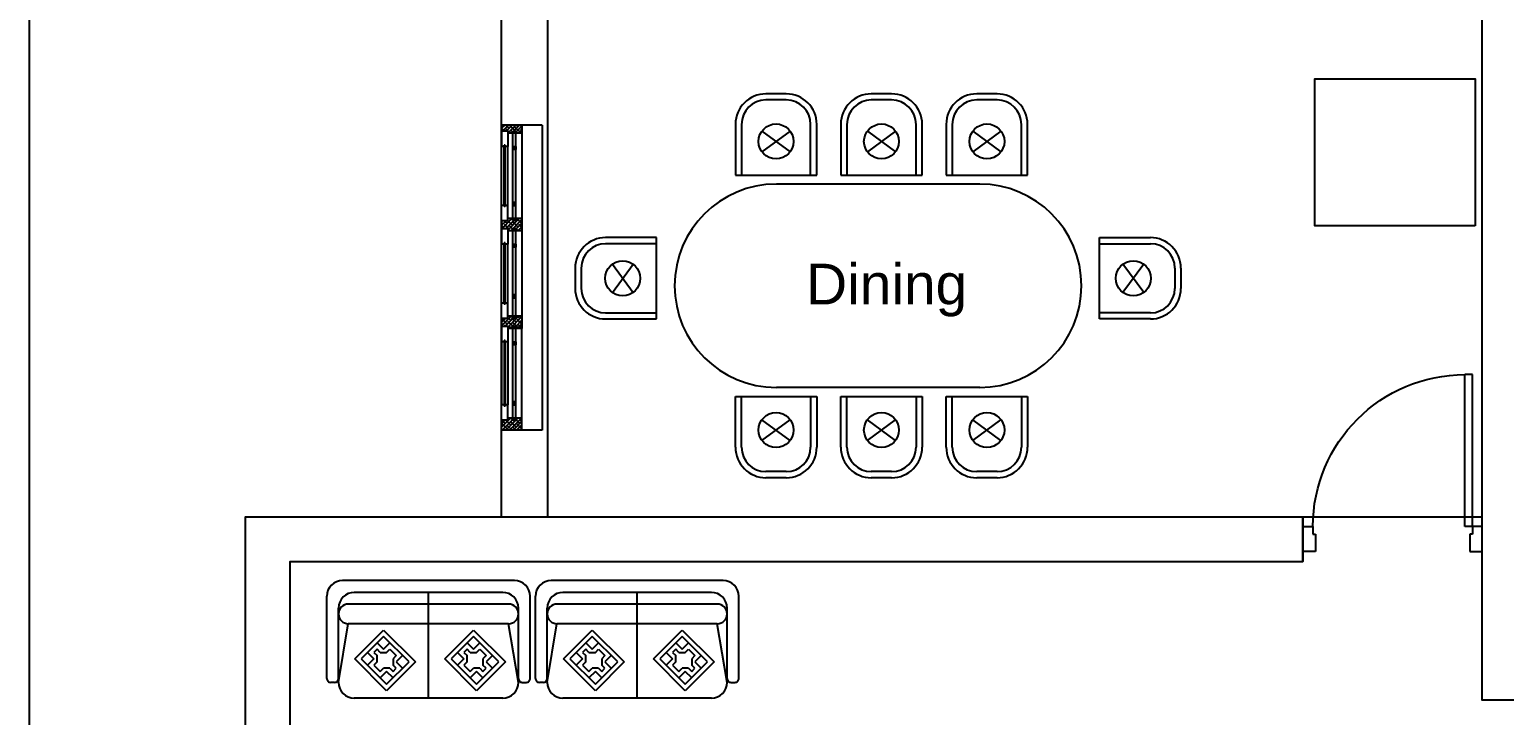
# Model space of a CAD drawing. Extents: x -4409 to 83729, y -39415 to 28842.
# Drawn here: x -4409 to 2844, y 12066 to 15437 of the extents above; entities that cross this region are included whole.
import ezdxf

# ---------------------------------------------------------------- set-up
doc = ezdxf.new("R2010")
doc.units = 0
doc.layers.get('0').update_dxf_attribs({"linetype": 'CONTINUOUS'})
for name, color, linetype in [('1_WALL', 7, 'CONTINUOUS'), ('4_JOINERY', 217, 'CONTINUOUS'), ('DOORS', 171, 'CONTINUOUS'), ('FURN', 9, 'CONTINUOUS'), ('FURNITURE', 5, 'CONTINUOUS'), ('GROVE', 187, 'CONTINUOUS'), ('HATCH', 8, 'CONTINUOUS'), ('WALLS', 2, 'CONTINUOUS'), ('WWW_CADBLOCKSFREE_COM', 7, 'CONTINUOUS')]:
    doc.layers.add(name, color=color, linetype=linetype)
doc.styles.get("Standard").update_dxf_attribs({"font": 'arial.ttf'})

# ---------------------------------------------------------------- blocks, each defined once
blk = doc.blocks.new('ER5T')
at = {"layer": '4_JOINERY', "color": 150}
for p, q in [((169.14, -27.44), (19.14, -27.44)), ((19.14, -27.44), (19.14, -47.44)), ((169.14, -27.44), (169.14, -47.44)), ((19.14, -37.44), (25.14, -37.44)), ((19.14, -37.44), (69.14, -37.44)), ((19.14, -38.24), (19.94, -37.44)), ((19.14, -40.04), (21.74, -37.44)), ((19.14, -41.83), (23.53, -37.44)), ((19.14, -37.44), (19.14, -47.44)), ((19.14, -43.63), (25.14, -37.63)), ((19.14, -38.68), (19.37, -38.91)), ((19.14, -45.43), (25.14, -39.43)), ((19.14, -40.47), (20.27, -41.6)), ((19.14, -47.22), (24.47, -41.88)), ((19.14, -42.27), (21.16, -44.3)), ((19.82, -37.56), (22.06, -39.81)), ((20.72, -40.25), (22.96, -42.5)), ((20.72, -47.44), (25.14, -43.02)), ((21.61, -42.95), (23.86, -45.19)), ((22.51, -38.46), (24.44, -40.38)), ((23.29, -37.44), (23.86, -38.01)), ((23.41, -41.15), (25.14, -42.88)), ((24.28, -40.38), (69.99, -40.38)), ((24.28, -40.38), (24.28, -41.88)), ((24.28, -41.88), (69.99, -41.88)), ((25.08, -37.44), (25.14, -37.49)), ((25.14, -37.44), (25.14, -44.44)), ((31.64, -41.8), (33.05, -40.38)), ((31.64, -41.35), (32.61, -40.38)), ((31.64, -40.91), (32.16, -40.38)), ((31.64, -40.47), (31.72, -40.38)), ((31.64, -40.38), (33.14, -40.38)), ((31.64, -41.88), (31.64, -40.38)), ((33.14, -41.88), (31.64, -41.88)), ((31.99, -41.88), (33.14, -40.74)), ((32.43, -41.88), (33.14, -41.18)), ((32.87, -41.88), (33.14, -41.62)), ((33.14, -40.38), (33.14, -41.88)), ((62.64, -40.38), (61.14, -40.38)), ((61.14, -40.38), (61.14, -41.88)), ((62.28, -41.88), (61.14, -40.74)), ((61.84, -41.88), (61.14, -41.18)), ((61.4, -41.88), (61.14, -41.62)), ((61.14, -41.88), (62.64, -41.88)), ((62.64, -41.8), (61.22, -40.38)), ((62.64, -41.35), (61.67, -40.38)), ((62.64, -40.91), (62.11, -40.38)), ((62.64, -40.47), (62.55, -40.38)), ((62.64, -41.88), (62.64, -40.38)), ((75.14, -37.44), (69.14, -37.44)), ((69.14, -37.44), (69.14, -44.44)), ((69.14, -37.92), (69.62, -37.44)), ((69.14, -39.71), (71.41, -37.44)), ((69.14, -43.31), (75.01, -37.44)), ((69.14, -42.59), (69.94, -43.4)), ((69.37, -37.44), (70.84, -38.91)), ((69.5, -39.36), (71.74, -41.6)), ((69.8, -44.44), (75.14, -39.1)), ((69.99, -40.66), (73.21, -37.44)), ((69.99, -40.38), (69.99, -41.88)), ((70.14, -45.9), (74.28, -41.75)), ((70.39, -42.05), (72.64, -44.3)), ((70.39, -47.44), (75.14, -42.69)), ((71.29, -37.56), (73.54, -39.81)), ((72.19, -40.25), (74.43, -42.5)), ((73.09, -42.95), (74.58, -44.44)), ((73.99, -38.46), (75.14, -39.61)), ((74.28, -40.38), (117.99, -40.38)), ((74.28, -40.38), (74.28, -41.88)), ((74.28, -41.88), (117.99, -41.88)), ((74.76, -37.44), (75.14, -37.81)), ((75.14, -37.44), (75.14, -44.44)), ((117.14, -37.44), (75.14, -37.44)), ((84.14, -41.8), (85.55, -40.38)), ((84.14, -41.35), (85.11, -40.38)), ((84.14, -40.91), (84.66, -40.38)), ((84.14, -40.47), (84.22, -40.38)), ((84.14, -40.38), (85.64, -40.38)), ((84.14, -41.88), (84.14, -40.38)), ((85.64, -41.88), (84.14, -41.88)), ((84.49, -41.88), (85.64, -40.74)), ((84.93, -41.88), (85.64, -41.18)), ((85.37, -41.88), (85.64, -41.62)), ((85.64, -40.38), (85.64, -41.88)), ((110.64, -40.38), (109.14, -40.38)), ((109.14, -40.38), (109.14, -41.88)), ((110.28, -41.88), (109.14, -40.74)), ((109.84, -41.88), (109.14, -41.18)), ((109.4, -41.88), (109.14, -41.62)), ((109.14, -41.88), (110.64, -41.88)), ((110.64, -41.8), (109.22, -40.38)), ((110.64, -41.35), (109.67, -40.38)), ((110.64, -40.91), (110.11, -40.38)), ((110.64, -40.47), (110.55, -40.38)), ((110.64, -41.88), (110.64, -40.38)), ((123.14, -37.44), (117.14, -37.44)), ((117.14, -37.44), (117.14, -44.44)), ((117.14, -37.6), (117.29, -37.44)), ((117.14, -39.39), (119.09, -37.44)), ((117.14, -42.98), (122.68, -37.44)), ((117.14, -37.52), (117.62, -38.01)), ((117.14, -39.32), (118.52, -40.7)), ((117.48, -44.44), (123.14, -38.78)), ((117.91, -41.88), (119.42, -43.4)), ((117.94, -40.38), (120.89, -37.44)), ((117.99, -40.38), (117.99, -41.88)), ((118.14, -45.58), (122.28, -41.43)), ((118.14, -47.37), (123.14, -42.37)), ((118.85, -37.44), (120.32, -38.91)), ((118.97, -39.36), (121.21, -41.6)), ((119.87, -42.05), (122.11, -44.3)), ((120.76, -37.56), (123.01, -39.81)), ((121.66, -40.25), (122.28, -40.87)), ((122.28, -40.38), (165.99, -40.38)), ((122.28, -40.38), (122.28, -41.88)), ((122.28, -41.88), (165.99, -41.88)), ((122.56, -42.95), (123.14, -43.52)), ((123.14, -37.44), (123.14, -44.44)), ((169.14, -37.44), (123.14, -37.44)), ((129.64, -41.8), (131.05, -40.38)), ((129.64, -41.35), (130.61, -40.38)), ((129.64, -40.91), (130.16, -40.38)), ((129.64, -40.47), (129.72, -40.38)), ((129.64, -40.38), (131.14, -40.38)), ((129.64, -41.88), (129.64, -40.38)), ((131.14, -41.88), (129.64, -41.88)), ((129.99, -41.88), (131.14, -40.74)), ((130.43, -41.88), (131.14, -41.18)), ((130.87, -41.88), (131.14, -41.62)), ((131.14, -40.38), (131.14, -41.88)), ((158.64, -40.38), (157.14, -40.38)), ((157.14, -40.38), (157.14, -41.88)), ((158.28, -41.88), (157.14, -40.74)), ((157.84, -41.88), (157.14, -41.18)), ((157.4, -41.88), (157.14, -41.62)), ((157.14, -41.88), (158.64, -41.88)), ((158.64, -41.8), (157.22, -40.38)), ((158.64, -41.35), (157.67, -40.38)), ((158.64, -40.91), (158.11, -40.38)), ((158.64, -40.47), (158.55, -40.38)), ((158.64, -41.88), (158.64, -40.38)), ((169.14, -37.44), (165.14, -37.44)), ((165.14, -37.44), (165.14, -44.44)), ((165.14, -39.07), (166.77, -37.44)), ((165.14, -39.64), (165.3, -39.81)), ((165.14, -42.66), (165.91, -41.88)), ((165.14, -43.23), (167.1, -45.19)), ((165.16, -44.44), (169.14, -40.46)), ((165.58, -41.88), (166.2, -42.5)), ((165.62, -40.38), (168.56, -37.44)), ((165.75, -38.46), (167.99, -40.7)), ((165.99, -41.81), (169.14, -38.66)), ((165.99, -40.38), (165.99, -41.88)), ((166.14, -45.25), (169.14, -42.25)), ((166.52, -37.44), (167.1, -38.01)), ((166.65, -41.15), (168.89, -43.4)), ((168.32, -37.44), (169.14, -38.25)), ((168.44, -39.36), (169.14, -40.05)), ((19.14, -45.86), (19.37, -46.09)), ((19.14, -47.44), (24.14, -47.44)), ((19.82, -44.74), (22.06, -46.99)), ((22.51, -45.64), (24.14, -47.27)), ((22.51, -47.44), (24.14, -45.81)), ((24.14, -44.44), (24.14, -47.44)), ((24.14, -44.44), (25.14, -44.44)), ((24.14, -47.44), (31.64, -47.44)), ((24.31, -43.85), (24.9, -44.44)), ((25.14, -44.44), (31.64, -44.44)), ((31.04, -45.64), (31.04, -46.24)), ((31.64, -45.64), (31.04, -45.64)), ((31.64, -46.24), (31.04, -46.24)), ((62.64, -44.44), (31.64, -44.44)), ((31.64, -44.44), (31.64, -45.64)), ((62.64, -45.64), (31.64, -45.64)), ((62.64, -46.24), (31.64, -46.24)), ((31.64, -46.24), (31.64, -47.44)), ((62.64, -47.44), (31.64, -47.44)), ((62.64, -44.44), (62.64, -45.64)), ((69.14, -44.44), (62.64, -44.44)), ((62.64, -45.64), (63.24, -45.64)), ((62.64, -46.24), (62.64, -47.44)), ((62.64, -46.24), (63.24, -46.24)), ((70.14, -47.44), (62.64, -47.44)), ((63.24, -45.64), (63.24, -46.24)), ((69.14, -44.39), (69.19, -44.44)), ((70.14, -44.44), (69.14, -44.44)), ((70.14, -44.44), (70.14, -47.44)), ((70.14, -45.39), (70.84, -46.09)), ((70.14, -47.18), (70.39, -47.44)), ((74.14, -47.44), (70.14, -47.44)), ((71.29, -44.74), (73.54, -46.99)), ((72.19, -47.44), (74.14, -45.49)), ((73.99, -45.64), (74.14, -45.79)), ((73.99, -47.44), (74.14, -47.29)), ((74.14, -44.44), (74.14, -47.44)), ((74.14, -44.44), (75.14, -44.44)), ((74.14, -47.44), (81.64, -47.44)), ((75.14, -44.44), (81.64, -44.44)), ((81.04, -45.64), (81.04, -46.24)), ((81.64, -45.64), (81.04, -45.64)), ((81.64, -46.24), (81.04, -46.24)), ((81.64, -44.44), (81.64, -45.64)), ((81.64, -44.44), (110.64, -44.44)), ((81.64, -45.64), (110.64, -45.64)), ((81.64, -46.24), (81.64, -47.44)), ((81.64, -46.24), (110.64, -46.24)), ((81.64, -47.44), (110.64, -47.44)), ((117.14, -44.44), (110.64, -44.44)), ((110.64, -44.44), (110.64, -45.64)), ((110.64, -45.64), (111.24, -45.64)), ((110.64, -46.24), (111.24, -46.24)), ((110.64, -46.24), (110.64, -47.44)), ((118.14, -47.44), (110.64, -47.44)), ((111.24, -45.64), (111.24, -46.24)), ((118.14, -44.44), (117.14, -44.44)), ((118.07, -43.85), (120.32, -46.09)), ((118.14, -44.44), (118.14, -47.44)), ((122.14, -47.44), (118.14, -47.44)), ((118.97, -46.54), (119.87, -47.44)), ((119.87, -47.44), (122.14, -45.17)), ((120.76, -44.74), (122.14, -46.12)), ((121.66, -47.44), (122.14, -46.96)), ((122.14, -44.44), (122.14, -47.44)), ((122.14, -44.44), (123.14, -44.44)), ((122.14, -47.44), (129.64, -47.44)), ((122.87, -44.44), (123.14, -44.17)), ((123.14, -44.44), (129.64, -44.44)), ((129.04, -45.64), (129.04, -46.24)), ((129.64, -45.64), (129.04, -45.64)), ((129.64, -46.24), (129.04, -46.24)), ((129.64, -44.44), (129.64, -45.64)), ((129.64, -44.44), (158.64, -44.44)), ((129.64, -45.64), (158.64, -45.64)), ((129.64, -46.24), (129.64, -47.44)), ((129.64, -46.24), (158.64, -46.24)), ((129.64, -47.44), (158.64, -47.44)), ((158.64, -44.44), (158.64, -45.64)), ((165.14, -44.44), (158.64, -44.44)), ((158.64, -45.64), (159.24, -45.64)), ((158.64, -46.24), (158.64, -47.44)), ((158.64, -46.24), (159.24, -46.24)), ((166.14, -47.44), (158.64, -47.44)), ((159.24, -45.64), (159.24, -46.24)), ((166.14, -44.44), (165.14, -44.44)), ((166.14, -47.05), (169.14, -44.05)), ((166.14, -44.44), (166.14, -47.44)), ((166.14, -46.03), (167.54, -47.44)), ((169.14, -47.44), (166.14, -47.44)), ((167.54, -43.85), (169.14, -45.44)), ((167.54, -47.44), (169.14, -45.85)), ((168.44, -46.54), (169.14, -47.23))]:
    blk.add_line(p, q, dxfattribs=at)
blk = doc.blocks.new('RYTREYR')
at = {"layer": 'DOORS'}
for p, q in [((6351.54, 1005.98), (6351.54, 1082.23)), ((6351.54, 1082.23), (6355.29, 1082.23)), ((6355.29, 1005.98), (6355.29, 1082.23)), ((6351.54, 1005.98), (6355.29, 1005.98))]:
    blk.add_line(p, q, dxfattribs=at)
at = {"layer": 'DOORS', "linetype": 'CONTINUOUS'}
for p, q in [((6346.54, 993.48), (6346.54, 1005.98)), ((6346.54, 1005.98), (6351.54, 1005.98)), ((6351.54, 1005.98), (6351.54, 1002.23)), ((6351.54, 1002.23), (6352.79, 1002.23)), ((6352.79, 1002.23), (6352.79, 993.48)), ((6430.29, 1002.23), (6430.29, 993.48)), ((6431.54, 1002.23), (6430.29, 1002.23)), ((6436.54, 1005.98), (6431.54, 1005.98)), ((6431.54, 1005.98), (6431.54, 1002.23)), ((6436.54, 993.48), (6436.54, 1005.98)), ((6352.79, 993.48), (6346.54, 993.48)), ((6430.29, 993.48), (6436.54, 993.48))]:
    blk.add_line(p, q, dxfattribs=at)
at = {"layer": 'DOORS'}
blk.add_arc((6355.29, 1005.98), 76.25, 0.00387, 89.99831, dxfattribs=at)
blk = doc.blocks.new('A$C2A1E377A')
at = {"layer": 'FURNITURE'}
for p, q in [((-0.5588, 0.762), (0.5588, 0.762)), ((-0.4826, 0.6858), (0.4826, 0.6858)), ((0, 0), (0, 0.6858)), ((-0.6604, 0.127), (-0.6604, 0.6604)), ((-0.5842, 0.127), (-0.5842, 0.5842)), ((-0.5207, 0.6096), (0.5207, 0.6096)), ((0.5842, 0.127), (0.5842, 0.5842)), ((0.6604, 0.127), (0.6604, 0.6604)), ((-0.5842, 0.1016), (-0.5207, 0.4826)), ((-0.5207, 0.4826), (0.5207, 0.4826)), ((0.5842, 0.1016), (0.5207, 0.4826)), ((-0.6096, 0.1016), (-0.635, 0.1016)), ((0.6096, 0.1016), (0.635, 0.1016)), ((-0.4826, 0), (0.4826, 0))]:
    blk.add_line(p, q, dxfattribs=at)
for points in [[(-0.6604, 0.6604), (-0.6584, 0.6802), (-0.6527, 0.6993), (-0.6433, 0.7168), (-0.6306, 0.7322), (-0.6152, 0.7449), (-0.5977, 0.7543), (-0.5786, 0.76), (-0.5588, 0.762)], [(-0.5842, 0.5842), (-0.5822, 0.604), (-0.5765, 0.6231), (-0.5671, 0.6406), (-0.5544, 0.656), (-0.539, 0.6687), (-0.5215, 0.6781), (-0.5024, 0.6838), (-0.4826, 0.6858)], [(0.4826, 0.6858), (0.5024, 0.6838), (0.5215, 0.6781), (0.539, 0.6687), (0.5544, 0.656), (0.5671, 0.6406), (0.5765, 0.6231), (0.5822, 0.604), (0.5842, 0.5842)], [(0.5588, 0.762), (0.5786, 0.76), (0.5977, 0.7543), (0.6152, 0.7449), (0.6306, 0.7322), (0.6433, 0.7168), (0.6527, 0.6993), (0.6584, 0.6802), (0.6604, 0.6604)], [(-0.5842, 0.5461), (-0.583, 0.5585), (-0.5794, 0.5704), (-0.5735, 0.5814), (-0.5656, 0.591), (-0.556, 0.5989), (-0.545, 0.6048), (-0.5331, 0.6084), (-0.5207, 0.6096)], [(0.5207, 0.6096), (0.5331, 0.6084), (0.545, 0.6048), (0.556, 0.5989), (0.5656, 0.591), (0.5735, 0.5814), (0.5794, 0.5704), (0.583, 0.5585), (0.5842, 0.5461)], [(-0.5207, 0.4826), (-0.5331, 0.4838), (-0.545, 0.4874), (-0.556, 0.4933), (-0.5656, 0.5012), (-0.5735, 0.5108), (-0.5794, 0.5218), (-0.583, 0.5337), (-0.5842, 0.5461)], [(0.5842, 0.5461), (0.583, 0.5337), (0.5794, 0.5218), (0.5735, 0.5108), (0.5656, 0.5012), (0.556, 0.4933), (0.545, 0.4874), (0.5331, 0.4838), (0.5207, 0.4826)], [(-0.635, 0.1016), (-0.64, 0.1021), (-0.6447, 0.1035), (-0.6491, 0.1059), (-0.653, 0.109), (-0.6561, 0.1129), (-0.6585, 0.1173), (-0.6599, 0.122), (-0.6604, 0.127)], [(-0.5842, 0.127), (-0.5847, 0.122), (-0.5861, 0.1173), (-0.5885, 0.1129), (-0.5916, 0.109), (-0.5955, 0.1059), (-0.5999, 0.1035), (-0.6046, 0.1021), (-0.6096, 0.1016)], [(-0.4826, 0), (-0.5024, 0.002), (-0.5215, 0.0077), (-0.539, 0.0171), (-0.5544, 0.0298), (-0.5671, 0.0452), (-0.5765, 0.0627), (-0.5822, 0.0818), (-0.5842, 0.1016)], [(0.5842, 0.1016), (0.5822, 0.0818), (0.5765, 0.0627), (0.5671, 0.0452), (0.5544, 0.0298), (0.539, 0.0171), (0.5215, 0.0077), (0.5024, 0.002), (0.4826, 0)], [(0.6096, 0.1016), (0.6046, 0.1021), (0.5999, 0.1035), (0.5955, 0.1059), (0.5916, 0.109), (0.5885, 0.1129), (0.5861, 0.1173), (0.5847, 0.122), (0.5842, 0.127)], [(0.6604, 0.127), (0.6599, 0.122), (0.6585, 0.1173), (0.6561, 0.1129), (0.653, 0.109), (0.6491, 0.1059), (0.6447, 0.1035), (0.64, 0.1021), (0.635, 0.1016)]]:
    blk.add_lwpolyline(points, dxfattribs=at)
blk = doc.blocks.new('A$C53E83560')
at = {"layer": 'FURN', "color": 39}
for p, q in [((-0.3335, 0.3172), (-0.375, 0.2757)), ((-0.3128, 0.2965), (-0.3335, 0.3172)), ((-0.2713, 0.2965), (-0.3128, 0.2965)), ((-0.2713, 0.2965), (-0.2505, 0.3172)), ((-0.2505, 0.3172), (-0.2298, 0.2965)), ((-0.2298, 0.2965), (-0.2505, 0.2757)), ((0.2507, 0.3172), (0.2092, 0.2757)), ((0.2714, 0.2965), (0.2507, 0.3172)), ((0.3129, 0.2965), (0.2714, 0.2965)), ((0.3129, 0.2965), (0.3337, 0.3172)), ((0.3337, 0.3172), (0.3544, 0.2965)), ((0.3544, 0.2965), (0.3337, 0.2757)), ((-0.375, 0.2757), (-0.3542, 0.255)), ((-0.375, 0.1928), (-0.3542, 0.2135)), ((-0.3542, 0.172), (-0.375, 0.1928)), ((-0.3542, 0.255), (-0.3542, 0.2135)), ((-0.3335, 0.1928), (-0.3542, 0.172)), ((-0.3335, 0.1928), (-0.292, 0.1928)), ((-0.2713, 0.172), (-0.292, 0.1928)), ((-0.2298, 0.2135), (-0.2713, 0.172)), ((-0.2505, 0.2342), (-0.2505, 0.2757)), ((-0.2505, 0.2342), (-0.2298, 0.2135)), ((0.2092, 0.2757), (0.23, 0.255)), ((0.2092, 0.1928), (0.23, 0.2135)), ((0.23, 0.172), (0.2092, 0.1928)), ((0.23, 0.255), (0.23, 0.2135)), ((0.2507, 0.1928), (0.23, 0.172)), ((0.2507, 0.1928), (0.2922, 0.1928)), ((0.3129, 0.172), (0.2922, 0.1928)), ((0.3544, 0.2135), (0.3129, 0.172)), ((0.3337, 0.2342), (0.3337, 0.2757)), ((0.3337, 0.2342), (0.3544, 0.2135))]:
    blk.add_line(p, q, dxfattribs=at)
at = {"layer": 'FURNITURE', "color": 39}
for p, q in [((-0.292, 0.4416), (-0.4994, 0.2342)), ((-0.1054, 0.255), (-0.292, 0.4416)), ((0.2922, 0.4416), (0.0848, 0.2342)), ((0.4788, 0.255), (0.2922, 0.4416)), ((-0.4994, 0.2342), (-0.3128, 0.0476)), ((-0.3128, 0.0476), (-0.1054, 0.255)), ((0.0848, 0.2342), (0.2714, 0.0476)), ((0.2714, 0.0476), (0.4788, 0.255))]:
    blk.add_line(p, q, dxfattribs=at)
at = {"layer": 'GROVE', "color": 39}
for p, q in [((-0.4579, 0.2342), (-0.292, 0.4002)), ((-0.292, 0.4002), (-0.1468, 0.255)), ((0.1263, 0.2342), (0.2922, 0.4002)), ((0.2922, 0.4002), (0.4374, 0.255)), ((-0.3128, 0.0891), (-0.4579, 0.2342)), ((-0.1468, 0.255), (-0.3128, 0.0891)), ((0.2714, 0.0891), (0.1263, 0.2342)), ((0.4374, 0.255), (0.2714, 0.0891))]:
    blk.add_line(p, q, dxfattribs=at)
at = {"layer": 'HATCH', "color": 39}
for p, q in [((-0.292, 0.3172), (-0.3335, 0.3587)), ((-0.2505, 0.3587), (-0.292, 0.3172)), ((-0.1883, 0.2965), (-0.2298, 0.255)), ((0.2922, 0.3172), (0.2507, 0.3587)), ((0.3337, 0.3587), (0.2922, 0.3172)), ((0.3959, 0.2965), (0.3544, 0.255)), ((-0.4165, 0.2757), (-0.375, 0.2342)), ((-0.375, 0.2342), (-0.4165, 0.1928)), ((-0.2298, 0.255), (-0.1883, 0.2135)), ((0.1677, 0.2757), (0.2092, 0.2342)), ((0.2092, 0.2342), (0.1677, 0.1928)), ((0.3544, 0.255), (0.3959, 0.2135)), ((-0.3542, 0.1305), (-0.3128, 0.172)), ((-0.3128, 0.172), (-0.2713, 0.1305)), ((0.23, 0.1305), (0.2714, 0.172)), ((0.2714, 0.172), (0.3129, 0.1305))]:
    blk.add_line(p, q, dxfattribs=at)
at = {"layer": 'HATCH', "rotation": 359.999999999987}
blk.add_blockref('A$C2A1E377A', (0, 0), dxfattribs=at)

msp = doc.modelspace()

# ---------------------------------------------------------------- linework, layer by layer
at = {"color": 241}
for p, q in [((-687.945, 15121.129), (-787.945, 15121.129)), ((-687.945, 15091.129), (-787.945, 15091.129)), ((-169.733, 15121.129), (-269.733, 15121.129)), ((-169.733, 15091.129), (-269.733, 15091.129)), ((348.479, 15121.129), (248.479, 15121.129)), ((348.479, 15091.129), (248.479, 15091.129)), ((-937.945, 14971.129), (-937.945, 14721.129)), ((-907.945, 14971.129), (-907.945, 14721.129)), ((-567.945, 14721.129), (-567.945, 14971.129)), ((-537.945, 14721.129), (-537.945, 14971.129)), ((-419.733, 14971.129), (-419.733, 14721.129)), ((-389.733, 14971.129), (-389.733, 14721.129)), ((-49.733, 14721.129), (-49.733, 14971.129)), ((-19.733, 14721.129), (-19.733, 14971.129)), ((98.479, 14971.129), (98.479, 14721.129)), ((128.479, 14971.129), (128.479, 14721.129)), ((468.479, 14721.129), (468.479, 14971.129)), ((498.479, 14721.129), (498.479, 14971.129)), ((-807.247, 14938.094), (-668.642, 14836.178)), ((-668.642, 14938.094), (-807.247, 14836.178)), ((-150.43, 14938.094), (-289.035, 14836.178)), ((-289.035, 14938.094), (-150.43, 14836.178)), ((229.177, 14938.094), (367.782, 14836.178)), ((367.782, 14938.094), (229.177, 14836.178)), ((-937.945, 14721.129), (-537.945, 14721.129)), ((263.359, 14677.789), (-736.641, 14677.789)), ((-419.733, 14721.129), (-19.733, 14721.129)), ((98.479, 14721.129), (498.479, 14721.129)), ((-1325.916, 14414.611), (-1575.916, 14414.611)), ((-1325.916, 14384.611), (-1575.916, 14384.611)), ((-1325.916, 14014.611), (-1325.916, 14414.611)), ((852.634, 14014.611), (852.634, 14414.611)), ((852.634, 14414.611), (1102.634, 14414.611)), ((852.634, 14384.611), (1102.634, 14384.611)), ((-1725.916, 14264.611), (-1725.916, 14164.611)), ((-1695.916, 14264.611), (-1695.916, 14164.611)), ((-1542.88, 14145.309), (-1440.964, 14283.914)), ((-1542.88, 14283.914), (-1440.964, 14145.309)), ((1069.599, 14145.309), (967.683, 14283.914)), ((1069.599, 14283.914), (967.683, 14145.309)), ((1222.634, 14264.611), (1222.634, 14164.611)), ((1252.634, 14264.611), (1252.634, 14164.611)), ((-1575.916, 14044.611), (-1325.916, 14044.611)), ((-1575.916, 14014.611), (-1325.916, 14014.611)), ((1102.634, 14044.611), (852.634, 14044.611)), ((1102.634, 14014.611), (852.634, 14014.611)), ((263.359, 13677.789), (-736.641, 13677.789)), ((-937.945, 13634.448), (-537.945, 13634.448)), ((-937.945, 13384.448), (-937.945, 13634.448)), ((-907.945, 13384.448), (-907.945, 13634.448)), ((-567.945, 13634.448), (-567.945, 13384.448)), ((-537.945, 13634.448), (-537.945, 13384.448)), ((-419.733, 13384.448), (-419.733, 13634.448)), ((-419.733, 13634.448), (-19.733, 13634.448)), ((-389.733, 13384.448), (-389.733, 13634.448)), ((-49.733, 13634.448), (-49.733, 13384.448)), ((-19.733, 13634.448), (-19.733, 13384.448)), ((98.479, 13634.448), (498.479, 13634.448)), ((98.479, 13384.448), (98.479, 13634.448)), ((128.479, 13384.448), (128.479, 13634.448)), ((468.479, 13634.448), (468.479, 13384.448)), ((498.479, 13634.448), (498.479, 13384.448)), ((-807.247, 13417.484), (-668.642, 13519.399)), ((-668.642, 13417.484), (-807.247, 13519.399)), ((-150.43, 13417.484), (-289.035, 13519.399)), ((-289.035, 13417.484), (-150.43, 13519.399)), ((229.177, 13417.484), (367.782, 13519.399)), ((367.782, 13417.484), (229.177, 13519.399)), ((-687.945, 13264.448), (-787.945, 13264.448)), ((-687.945, 13234.448), (-787.945, 13234.448)), ((-169.733, 13264.448), (-269.733, 13264.448)), ((-169.733, 13234.448), (-269.733, 13234.448)), ((348.479, 13264.448), (248.479, 13264.448)), ((348.479, 13234.448), (248.479, 13234.448))]:
    msp.add_line(p, q, dxfattribs=at)
for centre in [(-737.945, 14887.136), (-219.733, 14887.136), (298.479, 14887.136), (-1491.922, 14214.611), (1018.641, 14214.611), (-737.945, 13468.441), (-219.733, 13468.441), (298.479, 13468.441)]:
    msp.add_circle(centre, 86.021, dxfattribs=at)
for centre, radius, start, end in [((-787.945, 14971.129), 150, 90, 180), ((-787.945, 14971.129), 120, 90, 180), ((-687.945, 14971.129), 150, 0, 90), ((-687.945, 14971.129), 120, 0, 90), ((-269.733, 14971.129), 150, 90, 180), ((-269.733, 14971.129), 120, 90, 180), ((-169.733, 14971.129), 150, 0, 90), ((-169.733, 14971.129), 120, 0, 90), ((248.479, 14971.129), 150, 90, 180), ((248.479, 14971.129), 120, 90, 180), ((348.479, 14971.129), 150, 0, 90), ((348.479, 14971.129), 120, 0, 90), ((-736.641, 14177.789), 500, 90, 180), ((263.359, 14177.789), 500, 0, 90), ((-1575.916, 14264.611), 150, 90, 180), ((-1575.916, 14264.611), 120, 90, 180), ((1102.634, 14264.611), 150, 0, 90), ((1102.634, 14264.611), 120, 0, 90), ((-1575.916, 14164.611), 150, 180, 270), ((-1575.916, 14164.611), 120, 180, 270), ((-736.641, 14177.789), 500, 180, 270), ((263.359, 14177.789), 500, 270, 0), ((1102.634, 14164.611), 150, 270, 0), ((1102.634, 14164.611), 120, 270, 0), ((-787.945, 13384.448), 150, 180, 270), ((-787.945, 13384.448), 120, 180, 270), ((-687.945, 13384.448), 150, 270, 0), ((-687.945, 13384.448), 120, 270, 0), ((-269.733, 13384.448), 150, 180, 270), ((-269.733, 13384.448), 120, 180, 270), ((-169.733, 13384.448), 120, 270, 0), ((-169.733, 13384.448), 150, 270, 0), ((248.479, 13384.448), 150, 180, 270), ((248.479, 13384.448), 120, 180, 270), ((348.479, 13384.448), 150, 270, 0), ((348.479, 13384.448), 120, 270, 0)]:
    msp.add_arc(centre, radius, start, end, dxfattribs=at)
at = {"layer": '1_WALL', "color": 241}
msp.add_arc((138.359, 14177.789), 625, 0, 0, dxfattribs=at)
at = {"layer": 'WWW_CADBLOCKSFREE_COM', "color": 7}
for p, q in [((-2087.501, 13042.788), (-2087.501, 17332.788)), ((-1860.871, 13042.788), (-1860.871, 15652.788)), ((2732.562, 15652.788), (2732.562, 12362.788)), ((-1860.871, 13042.788), (1852.562, 13042.788)), ((1852.562, 13042.85), (1852.562, 12822.788)), ((-3127.438, 9322.788), (-3127.438, 12822.788)), ((-3127.438, 12822.788), (1852.562, 12822.788)), ((2732.562, 12362.788), (2732.562, 12142.788)), ((2732.562, 12142.788), (2952.562, 12142.788))]:
    msp.add_line(p, q, dxfattribs=at)
at = {"layer": 'WWW_CADBLOCKSFREE_COM', "color": 8}
msp.add_lwpolyline([(-4408.808, 22332.931), (7008.839, 22332.931), (7008.839, 6113.264), (-4408.808, 6113.264)], close=True, dxfattribs=at)
msp.add_lwpolyline([(-4408.808, 22332.931), (7008.839, 22332.931), (7008.839, 6113.264), (-4408.808, 6113.264)], close=True, dxfattribs=at)
at = {"layer": 'WWW_CADBLOCKSFREE_COM', "color": 7}
msp.add_lwpolyline([(2699.188, 14472.109), (1911.031, 14472.109), (1911.031, 15194.615), (2699.188, 15194.615)], close=True, dxfattribs=at)
msp.add_lwpolyline([(-1087.441, 9322.606), (-1087.441, 9102.717), (-3347.438, 9102.717), (-3347.438, 13042.788), (-1860.871, 13042.788)], dxfattribs=at)
at = {"layer": 'WWW_CADBLOCKSFREE_COM', "color": 8}
for points in [[(-3127.438, 12822.788), (1852.562, 12822.788), (1852.562, 13042.788), (2732.562, 13042.788), (2732.562, 12142.788), (2952.562, 12142.788)], [(-3127.438, 12822.788), (1852.562, 12822.788), (1852.562, 13042.788), (2732.562, 13042.788), (2732.562, 12142.788), (2952.562, 12142.788), (2952.562, 10843.185), (2732.562, 10843.185), (2732.562, 9322.788), (20.017, 9322.788), (20.017, 9102.717), (-1087.441, 9102.717), (-1087.441, 9322.717), (-3127.438, 9322.752), (-3127.438, 12822.823), (1852.562, 12822.788), (1852.562, 13042.788)], [(2952.562, 10842.725), (2732.562, 10842.725), (2732.562, 7322.788), (732.562, 7322.788), (732.562, 9322.788), (20.017, 9322.788), (20.017, 9102.717), (512.499, 9102.717), (512.562, 7102.788), (-2487.438, 7102.788), (-2487.438, 9102.717), (-1087.441, 9102.717), (-1087.441, 9322.717), (-3127.438, 9322.752), (-3127.438, 12822.823)]]:
    msp.add_lwpolyline(points, dxfattribs=at)
at = {"layer": 'WWW_CADBLOCKSFREE_COM', "color": 252}
msp.add_solid([(-1279.391, 14286.826), (-1279.391, 14286.766), (-1279.571, 14286.796)], dxfattribs=at)

# ---------------------------------------------------------------- block references
at = {"layer": '1_WALL', "xscale": -10, "yscale": 10, "zscale": 10, "rotation": 270}
msp.add_blockref('ER5T', (-1613.118, 13276.423), dxfattribs=at)
at = {"layer": '4_JOINERY', "xscale": -9.8, "yscale": 9.8, "zscale": 9.8}
msp.add_blockref('RYTREYR', (64930.649, 3135.449), dxfattribs=at)
at = {"layer": 'WALLS', "color": 7, "xscale": -757.1168988901337, "yscale": 757.1168988901337, "zscale": 757.1168988901337}
for p in [(-2447.224, 12151.629), (-1421.136, 12151.629)]:
    msp.add_blockref('A$C53E83560', p, dxfattribs=at)

# ---------------------------------------------------------------- texts
at = {"color": 241, "linetype": 'CONTINUOUS'}
msp.add_text('Dining', height=200, dxfattribs=at).set_placement((-590.21, 14086.27))

doc.saveas('drawing.dxf')
